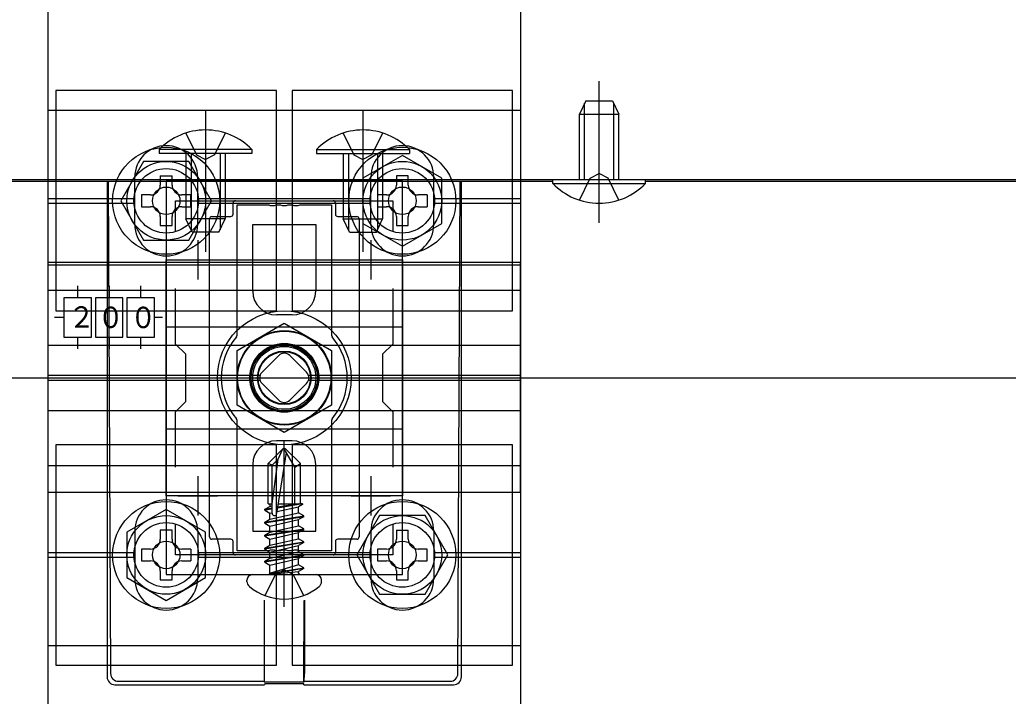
# Model space of a CAD drawing. Units: millimetres, scale not verified. Extents: x -875 to 875, y -1300 to 1292.
# Drawn here: x 400.9 to 526.5, y 798.9 to 884.9 of the extents above; entities that cross this region are included whole.
import ezdxf
from ezdxf.enums import TextEntityAlignment as Align

# ---------------------------------------------------------------- set-up
doc = ezdxf.new("R2010")
doc.units = ezdxf.units.MM
doc.header["$LTSCALE"] = 8
for name, color, linetype in [('0-2_YKK_11', 7, 'Continuous'), ('0-3_YKK_12', 2, 'Continuous'), ('0-4_YKK_13', 4, 'Continuous'), ('0-7_YSS_K', 3, 'Continuous')]:
    doc.layers.add(name, color=color, linetype=linetype)
doc.styles.add('ＭＳ ゴシック', font='')
doc.styles.get('ＭＳ ゴシック').set_extended_font_data('MS Gothic')

msp = doc.modelspace()

# ---------------------------------------------------------------- linework, layer by layer
at = {"layer": '0-2_YKK_11'}
for p, q in [((423.5, 856.904), (423.5, 851.904)), ((445.5, 856.904), (445.5, 851.904)), ((421, 854.404), (426, 854.404)), ((443, 854.404), (448, 854.404)), ((423.5, 826.904), (423.5, 821.904)), ((445.5, 826.904), (445.5, 821.904)), ((421, 824.404), (426, 824.404)), ((443, 824.404), (448, 824.404))]:
    msp.add_line(p, q, dxfattribs=at)
msp.add_lwpolyline([(419.5, 864.404), (419.5, 814.404), (449.5, 814.404), (449.5, 864.404)], close=True, dxfattribs=at)
for points in [[(420.7, 858.037), (420.7, 861.904), (448.3, 861.904), (448.3, 858.037)], [(420.7, 828.037), (420.7, 835.104), (422, 836.404), (422, 842.404), (420.7, 843.704), (420.7, 850.771)], [(448.3, 850.771), (448.3, 843.704), (447, 842.404), (447, 836.404), (448.3, 835.104), (448.3, 828.037)], [(448.3, 820.771), (448.3, 816.904), (420.7, 816.904), (420.7, 820.771)]]:
    msp.add_lwpolyline(points, dxfattribs=at)
at = {"layer": '0-3_YKK_12'}
for p, q in [((130.4, 864.404), (468.6, 864.404)), ((480.4, 864.404), (688.6, 864.404))]:
    msp.add_line(p, q, dxfattribs=at)
msp.add_lwpolyline([(-278.5, 864.604), (747, 864.604), (747, 894.404), (-278.5, 894.404)], close=True, dxfattribs=at)
msp.add_circle((434.5, 839.404), 6, dxfattribs=at)
at = {"layer": '0-4_YKK_13'}
for p, q in [((474.5, 859.104), (474.5, 877.104)), ((472.8, 874.604), (472, 872.904)), ((472.654, 864.604), (472.654, 874.294)), ((472.8, 874.604), (476.2, 874.604)), ((476.2, 874.604), (477, 872.904)), ((476.346, 864.604), (476.346, 874.294)), ((404.5, 873.404), (464.5, 873.404)), ((424.5, 873.404), (424.5, 855.404)), ((444.5, 873.404), (444.5, 855.404)), ((477, 864.604), (477, 872.904)), ((430.4, 867.904), (418.6, 867.904)), ((422, 867.904), (422, 859.604)), ((422.654, 867.904), (422.654, 858.214)), ((426.346, 867.904), (426.346, 858.214)), ((430.4, 868.413), (430.4, 867.904)), ((438.6, 868.413), (438.6, 867.904)), ((438.6, 867.904), (450.4, 867.904)), ((442.654, 867.904), (442.654, 858.214)), ((446.346, 867.904), (446.346, 858.214)), ((447, 867.904), (447, 859.604)), ((412, 864.404), (412, 801.403)), ((412.148, 864.404), (412.434, 801.84)), ((415.5, 858.904), (415.5, 864.904)), ((418.75, 865.054), (418.75, 863.904)), ((418.75, 865.054), (420.25, 865.054)), ((420.25, 863.904), (420.25, 865.054)), ((423.5, 858.904), (423.5, 864.904)), ((445.5, 858.904), (445.5, 864.904)), ((450.25, 865.054), (448.75, 865.054)), ((448.75, 865.054), (448.75, 863.904)), ((450.25, 863.904), (450.25, 865.054)), ((453.5, 858.904), (453.5, 864.904)), ((456.566, 801.84), (456.852, 864.404)), ((457, 801.403), (457, 864.404)), ((468.6, 864.095), (468.6, 864.604)), ((468.6, 864.604), (480.4, 864.604)), ((404.5, 862.204), (415.5, 862.204)), ((404.5, 861.604), (415.5, 861.604)), ((416.35, 862.654), (416.35, 861.154)), ((417.5, 862.654), (416.35, 862.654)), ((422.65, 862.654), (421.5, 862.654)), ((422.65, 861.154), (422.65, 862.654)), ((423.5, 862.204), (445.5, 862.204)), ((423.5, 861.604), (445.5, 861.604)), ((428, 860.204), (428, 861.604)), ((428.3, 861.904), (440.7, 861.904)), ((441, 861.604), (441, 860.204)), ((447.5, 862.654), (446.35, 862.654)), ((452.65, 862.654), (451.5, 862.654)), ((452.65, 862.654), (452.65, 861.154)), ((453.5, 862.204), (464.5, 862.204)), ((453.5, 861.604), (464.5, 861.604)), ((416.35, 861.154), (417.5, 861.154)), ((421.5, 861.154), (422.65, 861.154)), ((451.5, 861.154), (452.65, 861.154)), ((418.75, 859.904), (418.75, 858.754)), ((422.8, 857.904), (422, 859.604)), ((425, 819.204), (425, 859.604)), ((425.3, 859.904), (427.7, 859.904)), ((426.2, 857.904), (427, 859.604)), ((441.3, 859.904), (443.7, 859.904)), ((442.8, 857.904), (442, 859.604)), ((444, 859.604), (444, 819.204)), ((446.2, 857.904), (447, 859.604)), ((448.75, 859.904), (448.75, 858.754)), ((450.25, 858.754), (450.25, 859.904)), ((426.2, 857.904), (422.8, 857.904)), ((442.8, 857.904), (446.2, 857.904)), ((448.75, 858.754), (450.25, 858.754)), ((464.5, 853.763), (464.5, 854.112)), ((464.5, 824.874), (464.5, 853.763)), ((404.5, 850.554), (464.5, 850.554)), ((408.25, 851.114), (408.25, 849.554)), ((412.25, 851.114), (412.25, 849.554)), ((416.25, 851.114), (416.25, 849.554)), ((406.5, 847.054), (405.329, 847.054)), ((419.035, 847.054), (418, 847.054)), ((435.5, 847.404), (433.5, 847.404)), ((408.25, 844.554), (408.25, 843.079)), ((412.25, 844.554), (412.25, 843.079)), ((416.25, 844.554), (416.25, 843.079)), ((404.5, 843.554), (464.5, 843.554)), ((431.672, 840.111), (433.793, 842.233)), ((435.207, 842.233), (437.328, 840.111)), ((431.425, 839.704), (404.5, 839.704)), ((404.5, 839.104), (431.425, 839.104)), ((464.5, 839.704), (437.575, 839.704)), ((437.575, 839.104), (464.5, 839.104)), ((433.793, 836.576), (431.672, 838.697)), ((437.328, 838.697), (435.207, 836.576)), ((404.5, 835.254), (464.5, 835.254)), ((435.5, 831.404), (433.5, 831.404)), ((434.5, 810.304), (434.5, 831.406)), ((434.325, 830.404), (432.45, 828.529)), ((433.707, 829.078), (434.325, 830.404)), ((434.675, 830.404), (434.325, 830.404)), ((435.85, 828.066), (434.5, 830.404)), ((434.675, 830.404), (436.55, 828.529)), ((432.95, 823.404), (433.707, 829.078)), ((433.535, 822.151), (434.789, 829.903)), ((404.5, 828.254), (464.5, 828.254)), ((432.45, 823.404), (432.45, 828.529)), ((432.95, 828.322), (432.45, 828.529)), ((436.55, 823.404), (436.55, 828.529)), ((404.5, 824.874), (464.5, 824.874)), ((432.028, 822.701), (432.676, 823.074)), ((432.028, 822.701), (432.95, 822.909)), ((432.028, 822.583), (432.95, 822.791)), ((432.028, 822.583), (432.028, 822.701)), ((432.028, 822.583), (432.676, 822.209)), ((432.45, 823.404), (432.95, 823.404)), ((432.676, 823.404), (432.676, 823.074)), ((432.676, 823.074), (432.95, 823.136)), ((433.577, 822.413), (436.324, 823.033)), ((436.811, 823.38), (433.649, 822.853)), ((436.249, 823.404), (433.668, 822.974)), ((434.136, 823.404), (433.723, 823.311)), ((433.738, 823.404), (436.55, 823.404)), ((436.811, 823.314), (436.324, 823.033)), ((436.324, 822.25), (436.324, 823.033)), ((436.811, 823.38), (436.55, 823.404)), ((436.811, 823.38), (436.811, 823.38)), ((436.811, 823.38), (436.811, 823.314)), ((432.028, 821.053), (436.972, 821.877)), ((436.972, 821.759), (432.028, 820.935)), ((432.028, 821.053), (432.676, 821.427)), ((432.676, 822.209), (432.95, 822.271)), ((432.676, 821.427), (436.324, 822.25)), ((432.676, 821.427), (432.676, 822.209)), ((432.676, 820.561), (436.324, 821.385)), ((436.972, 821.877), (436.324, 822.25)), ((436.972, 821.759), (436.324, 821.385)), ((436.324, 820.603), (436.324, 821.385)), ((436.972, 821.759), (436.972, 821.877)), ((420.25, 820.054), (418.75, 820.054)), ((418.75, 820.054), (418.75, 818.904)), ((420.25, 818.904), (420.25, 820.054)), ((432.028, 820.935), (432.028, 821.053)), ((432.028, 820.935), (432.676, 820.561)), ((432.028, 819.405), (436.972, 820.229)), ((436.972, 820.111), (432.028, 819.287)), ((432.676, 819.779), (436.324, 820.603)), ((432.676, 819.779), (432.676, 820.561)), ((436.972, 820.229), (436.324, 820.603)), ((436.972, 820.111), (436.324, 819.737)), ((436.972, 820.111), (436.972, 820.229)), ((448.75, 820.054), (448.75, 818.904)), ((448.75, 820.054), (450.25, 820.054)), ((450.25, 818.904), (450.25, 820.054)), ((415.5, 819.904), (415.5, 813.904)), ((423.5, 819.904), (423.5, 813.904)), ((427.7, 818.904), (425.3, 818.904)), ((432.028, 819.405), (432.676, 819.779)), ((432.028, 819.287), (432.028, 819.405)), ((432.028, 819.287), (432.676, 818.913)), ((432.676, 818.913), (436.324, 819.737)), ((432.676, 818.131), (436.324, 818.955)), ((432.676, 818.131), (432.676, 818.913)), ((436.324, 818.955), (436.324, 819.737)), ((436.972, 818.581), (436.324, 818.955)), ((443.7, 818.904), (441.3, 818.904)), ((445.5, 819.904), (445.5, 813.904)), ((453.5, 819.904), (453.5, 813.904)), ((417.5, 817.654), (416.35, 817.654)), ((422.65, 817.654), (421.5, 817.654)), ((422.65, 817.654), (422.65, 816.154)), ((428, 817.204), (428, 818.604)), ((432.028, 817.757), (436.972, 818.581)), ((436.972, 818.463), (432.028, 817.639)), ((432.028, 817.757), (432.676, 818.131)), ((432.028, 817.639), (432.028, 817.757)), ((432.028, 817.639), (432.676, 817.266)), ((432.676, 817.266), (436.324, 818.089)), ((436.972, 818.463), (436.324, 818.089)), ((436.324, 817.307), (436.324, 818.089)), ((436.972, 818.463), (436.972, 818.581)), ((441, 818.604), (441, 817.204)), ((446.35, 817.654), (446.35, 816.154)), ((447.5, 817.654), (446.35, 817.654)), ((452.65, 817.654), (451.5, 817.654)), ((452.65, 816.154), (452.65, 817.654)), ((404.5, 817.204), (415.5, 817.204)), ((404.5, 816.604), (415.5, 816.604)), ((423.5, 817.204), (445.5, 817.204)), ((423.5, 816.604), (445.5, 816.604)), ((440.7, 816.904), (428.3, 816.904)), ((436.972, 816.815), (432.028, 815.991)), ((432.028, 816.109), (432.676, 816.483)), ((432.676, 816.483), (436.324, 817.307)), ((432.676, 816.483), (432.676, 817.266)), ((432.676, 815.618), (436.324, 816.442)), ((436.972, 816.815), (436.324, 816.442)), ((436.324, 815.659), (436.324, 816.442)), ((436.972, 816.815), (436.972, 816.933)), ((453.5, 817.204), (464.5, 817.204)), ((453.5, 816.604), (464.5, 816.604)), ((421.5, 816.154), (422.65, 816.154)), ((432.028, 815.991), (432.028, 816.109)), ((432.028, 815.991), (432.676, 815.618)), ((432.676, 814.604), (432.676, 815.618)), ((436.324, 815.659), (432.734, 814.579)), ((432.734, 814.579), (436.972, 815.285)), ((436.972, 815.168), (432.734, 814.461)), ((433.375, 814.404), (434.5, 815.002)), ((435.625, 814.404), (434.5, 815.002)), ((436.972, 815.168), (436.324, 814.794)), ((436.972, 815.168), (436.972, 815.285)), ((446.35, 816.154), (447.5, 816.154)), ((451.5, 816.154), (452.65, 816.154)), ((418.75, 814.904), (418.75, 813.754)), ((418.75, 813.754), (420.25, 813.754)), ((420.25, 813.754), (420.25, 814.904)), ((429.765, 813.542), (429.765, 813.704)), ((430.465, 814.404), (438.535, 814.404)), ((433.375, 814.404), (432.05, 811.747)), ((432.734, 814.461), (436.324, 814.794)), ((432.734, 814.461), (432.734, 814.579)), ((435.625, 814.404), (436.95, 811.747)), ((436.324, 814.604), (436.324, 814.794)), ((439.235, 813.542), (439.235, 813.704)), ((448.75, 814.904), (448.75, 813.754)), ((431.948, 811.139), (431.948, 801.845)), ((431.999, 800.741), (431.972, 811.131)), ((437.001, 800.741), (437.028, 811.131)), ((437.052, 811.139), (437.052, 801.845)), ((404.5, 805.404), (464.5, 805.404)), ((412.994, 800.404), (432, 800.404)), ((413.433, 800.846), (431.964, 800.846)), ((431.964, 800.846), (431.999, 800.741)), ((437.001, 800.741), (431.999, 800.741)), ((432.035, 800.509), (432, 800.404)), ((436.965, 800.509), (432.035, 800.509)), ((437, 800.404), (436.965, 800.509)), ((437, 800.404), (456.006, 800.404)), ((437.036, 800.846), (437.001, 800.741)), ((437.036, 800.846), (455.567, 800.846))]:
    msp.add_line(p, q, dxfattribs=at)
for points in [[(464.5, 938.104), (464.5, 740.704), (404.5, 740.704), (404.5, 938.104)], [(405.5, 847.904), (433.5, 847.904), (433.5, 875.904), (405.5, 875.904)], [(435.5, 847.904), (463.5, 847.904), (463.5, 875.904), (435.5, 875.904)], [(416.613, 866.904), (413.726, 861.904), (416.613, 856.904), (422.387, 856.904), (425.274, 861.904), (422.387, 866.904)], [(454.5, 864.791), (449.5, 867.678), (444.5, 864.791), (444.5, 859.017), (449.5, 856.131), (454.5, 859.017)], [(449.5, 854.404), (449.5, 824.404), (419.5, 824.404), (419.5, 854.404)], [(406.5, 844.554), (410, 844.554), (410, 849.554), (406.5, 849.554)], [(410.5, 844.554), (414, 844.554), (414, 849.554), (410.5, 849.554)], [(414.5, 844.554), (418, 844.554), (418, 849.554), (414.5, 849.554)], [(419.5, 832.904), (419.5, 845.904), (449.5, 845.904), (449.5, 832.904)], [(428.5, 842.868), (434.5, 846.332), (440.5, 842.868), (440.5, 835.94), (434.5, 832.476), (428.5, 835.94)], [(405.5, 802.904), (433.5, 802.904), (433.5, 830.904), (405.5, 830.904)], [(435.5, 802.904), (463.5, 802.904), (463.5, 830.904), (435.5, 830.904)], [(424.5, 819.791), (419.5, 822.678), (414.5, 819.791), (414.5, 814.017), (419.5, 811.131), (424.5, 814.017)], [(446.613, 821.904), (443.726, 816.904), (446.613, 811.904), (452.387, 811.904), (455.274, 816.904), (452.387, 821.904)]]:
    msp.add_lwpolyline(points, close=True, dxfattribs=at)
for points in [[(472, 864.604), (472, 872.904), (477, 872.904)], [(422, 870.515), (423.355, 867.737), (424.5, 867.128)], [(427, 870.515), (425.645, 867.737), (424.5, 867.128)], [(442, 870.515), (443.355, 867.737), (444.5, 867.128)], [(447, 870.515), (445.645, 867.737), (444.5, 867.128)], [(430.4, 868.413), (418.6, 868.413), (418.6, 867.904)], [(427, 867.904), (427, 859.604), (422, 859.604)], [(438.6, 868.413), (450.4, 868.413), (450.4, 867.904)], [(442, 867.904), (442, 859.604), (447, 859.604)], [(472, 861.993), (473.355, 864.771), (474.5, 865.38)], [(477, 861.993), (475.645, 864.771), (474.5, 865.38)], [(468.6, 864.095), (480.4, 864.095), (480.4, 864.604)], [(446.35, 862.654), (446.35, 861.154), (447.5, 861.154)], [(428.428, 844.612), (428.5, 844.808), (428.5, 861.404), (432.542, 861.404), (432.725, 861.284), (433.275, 861.284), (433.458, 861.404), (434.042, 861.404), (434.225, 861.284), (434.775, 861.284), (434.958, 861.404), (435.542, 861.404), (435.725, 861.284), (436.275, 861.284), (436.458, 861.404), (440.5, 861.404)], [(440.5, 861.404), (440.5, 844.808), (440.572, 844.612)], [(418.75, 858.754), (420.25, 858.754), (420.25, 859.904)], [(430.5, 850.404), (430.5, 858.904), (438.5, 858.904), (438.5, 850.404)], [(404.5, 853.763), (404.5, 854.112), (464.5, 854.112)], [(404.5, 824.874), (404.5, 853.763), (464.5, 853.763)], [(440.572, 834.196), (440.5, 834), (440.5, 817.404), (436.458, 817.404), (436.275, 817.524), (435.725, 817.524), (435.542, 817.404), (434.958, 817.404), (434.775, 817.524), (434.225, 817.524), (434.042, 817.404), (433.458, 817.404), (433.275, 817.524), (432.725, 817.524), (432.542, 817.404), (428.5, 817.404), (428.5, 834), (428.428, 834.196)], [(432.95, 822.198), (432.95, 828.322), (433.707, 829.078)], [(430.5, 828.404), (430.5, 819.904), (438.5, 819.904), (438.5, 828.404)], [(435.85, 823.404), (435.85, 828.066), (436.55, 828.529)], [(416.35, 817.654), (416.35, 816.154), (417.5, 816.154)], [(432.028, 816.109), (436.972, 816.933), (436.324, 817.307)], [(436.972, 815.168), (436.972, 815.285), (436.324, 815.659)], [(448.75, 813.754), (450.25, 813.754), (450.25, 814.904)]]:
    msp.add_lwpolyline(points, dxfattribs=at)
for centre, radius in [((419.5, 861.904), 6.8), ((449.5, 861.904), 6.8), ((419.5, 861.904), 5), ((449.5, 861.904), 5), ((419.5, 861.904), 4.1), ((449.5, 861.904), 4.1), ((419.5, 861.904), 1.75), ((449.5, 861.904), 1.75), ((434.5, 839.404), 8.5), ((434.5, 839.404), 8.5), ((434.5, 839.404), 5.928), ((434.5, 839.404), 4.375), ((434.5, 839.404), 4.25), ((434.5, 839.404), 4.25), ((434.5, 839.308), 4.245), ((434.5, 839.404), 4), ((434.5, 839.404), 4), ((434.5, 839.404), 4), ((434.5, 839.404), 3.4), ((434.5, 839.404), 3.324), ((434.5, 839.404), 3.32), ((419.5, 816.904), 6.8), ((449.5, 816.904), 6.8), ((419.5, 816.904), 5), ((449.5, 816.904), 5), ((419.5, 816.904), 4.1), ((449.5, 816.904), 4.1), ((419.5, 816.904), 1.75), ((449.5, 816.904), 1.75)]:
    msp.add_circle(centre, radius, dxfattribs=at)
for centre, radius, start, end in [((424.5, 862.672), 8.232, 44.2189, 135.7811), ((444.5, 862.672), 8.232, 44.2189, 135.7811), ((419.5, 864.904), 4, 0, 180), ((449.5, 864.904), 4, 0, 180), ((474.5, 869.836), 8.232, 224.2189, 315.7811), ((417.5, 863.904), 1.25, 270, 0), ((421.5, 863.904), 1.25, 180, 270), ((447.5, 863.904), 1.25, 270, 0), ((451.5, 863.904), 1.25, 180, 270), ((417.5, 859.904), 1.25, 0, 90), ((421.5, 859.904), 1.25, 90, 180), ((447.5, 859.904), 1.25, 0, 90), ((451.5, 859.904), 1.25, 90, 180), ((419.5, 858.904), 4, 180, 0), ((449.5, 858.904), 4, 180, 0), ((433.5, 850.404), 3, 180.00001, 269.99999), ((435.5, 850.404), 3, 270.00001, 359.99999), ((434.5, 839.404), 8, 139.3793, 220.6207), ((434.5, 839.404), 8, 319.3793, 40.6207), ((434.5, 839.404), 4.25, 359.99999, 180.00001), ((434.5, 841.525), 1, 45, 135), ((432.379, 839.404), 1, 135, 225), ((436.621, 839.404), 1, 315, 45), ((434.499, 839.506), 4.25, 183.27666, 357.50585), ((434.5, 837.283), 1, 225, 315), ((433.5, 828.404), 3, 90.00001, 179.99999), ((435.5, 828.404), 3, 0.00001, 89.99999), ((419.5, 819.904), 4, 0, 180), ((449.5, 819.904), 4, 0, 180), ((433.244, 822.198), 0.294, 180, 270), ((433.244, 822.198), 0.294, 270, 350.8071), ((417.5, 818.904), 1.25, 270, 0), ((421.5, 818.904), 1.25, 180, 270), ((447.5, 818.904), 1.25, 270, 0), ((451.5, 818.904), 1.25, 180, 270), ((417.5, 814.904), 1.25, 0, 90), ((421.5, 814.904), 1.25, 90, 180), ((447.5, 814.904), 1.25, 0, 90), ((451.5, 814.904), 1.25, 90, 180), ((419.5, 813.904), 4, 180, 0), ((430.465, 813.704), 0.7, 90, 180), ((432.476, 814.604), 0.2, 270, 360), ((436.524, 814.604), 0.2, 180, 270), ((438.535, 813.704), 0.7, 0, 90), ((449.5, 813.904), 4, 180, 0), ((430.627, 813.542), 0.862, 180, 230.87645), ((434.5, 818.304), 7, 230.87645, 270), ((434.5, 818.304), 7, 270, 309.12355), ((438.373, 813.542), 0.862, 309.12355, 0), ((413.436, 801.848), 1.002, 180.44387, 269.81844), ((455.564, 801.848), 1.002, 270.18156, 359.55613)]:
    msp.add_arc(centre, radius, start, end, dxfattribs=at)
for centre, major_axis, ratio, start_param, end_param in [((428.3, 861.604), (-0.212, 0.212), 0.999695, 5.4979394, 7.0684312), ((440.7, 861.604), (0.212, 0.212), 0.999695, 5.4979394, 7.0684312), ((427.7, 860.204), (0.212, -0.212), 0.999695, 5.4979394, 7.0684312), ((441.3, 860.204), (-0.212, -0.212), 0.999695, 5.4979394, 7.0684312), ((425.3, 859.604), (-0.212, 0.212), 0.999695, 5.4979394, 7.0684312), ((443.7, 859.604), (0.212, 0.212), 0.999695, 5.4979394, 7.0684312), ((425.3, 819.204), (-0.212, -0.212), 0.999695, 5.4979394, 7.0684312), ((427.7, 818.604), (0.212, 0.212), 0.999695, 5.4979394, 7.0684312), ((441.3, 818.604), (-0.212, 0.212), 0.999695, 5.4979394, 7.0684312), ((443.7, 819.204), (0.212, -0.212), 0.999695, 5.4979394, 7.0684312), ((428.3, 817.204), (-0.212, -0.212), 0.999695, 5.4979394, 7.0684312), ((440.7, 817.204), (0.212, -0.212), 0.999695, 5.4979394, 7.0684312), ((413.001, 801.41), (0.487, 0.883), 0.991424, 2.0784135, 3.641926), ((431.965, 801.845), (0, 1), 0.017455, 1.5707963, 3.0892328), ((437.035, 801.845), (0, 1), 0.017455, 3.1939525, 4.712389), ((455.999, 801.41), (-0.487, 0.883), 0.991424, 2.6412593, 4.2047718)]:
    msp.add_ellipse(centre, major_axis=major_axis, ratio=ratio, start_param=start_param, end_param=end_param, dxfattribs=at)
at = {"layer": '0-7_YSS_K'}
msp.add_line((-198, 839.404), (805.728, 839.404), dxfattribs=at)

# ---------------------------------------------------------------- texts
at = {"layer": '0-4_YKK_13', "style": 'ＭＳ ゴシック', "width": 0.9}
for s, p in [('２', (407.094, 844.972)), ('０', (410.783, 844.933)), ('０', (414.92, 844.914))]:
    msp.add_text(s, height=2.711, dxfattribs=at).set_placement(p, align=Align.BOTTOM_LEFT)

doc.saveas('drawing.dxf')
